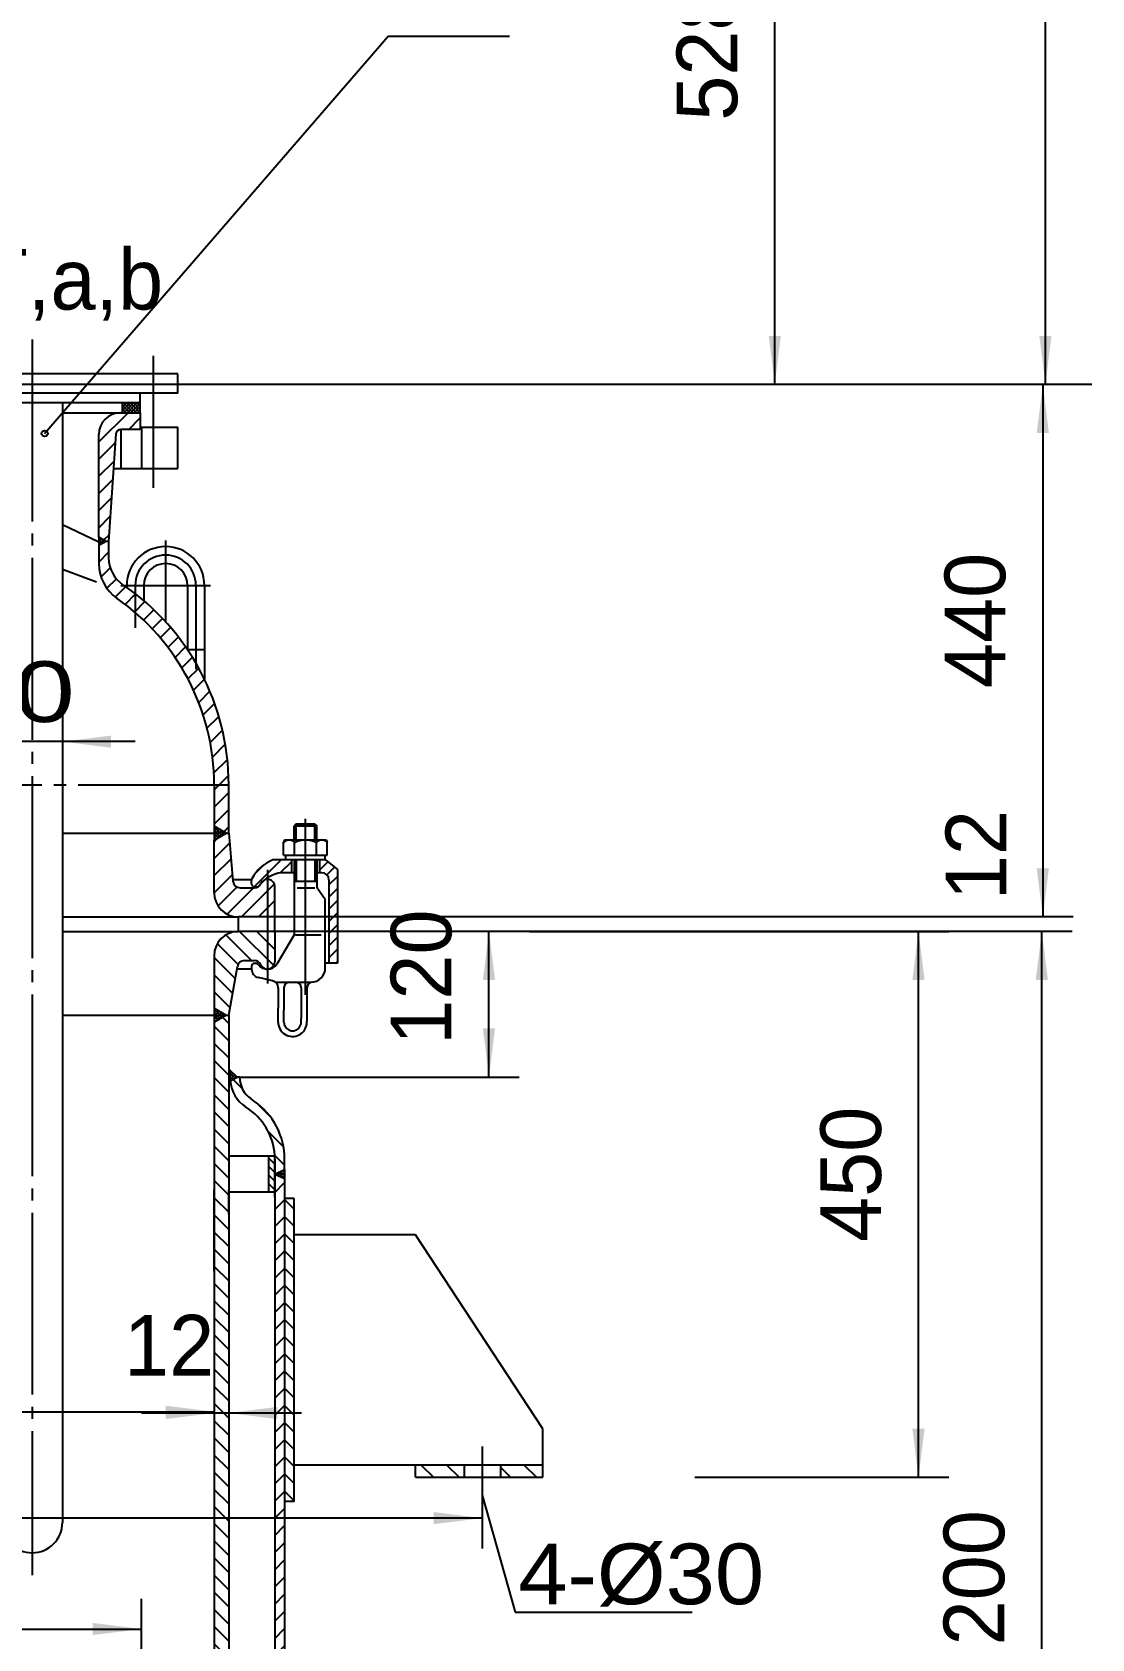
# Model space of a CAD drawing. Extents: x 604 to 1218, y -216 to 625.
# Drawn here: x 807.2 to 894.6, y 361.9 to 494.4 of the extents above; entities that cross this region are included whole.
import ezdxf

# ---------------------------------------------------------------- set-up
doc = ezdxf.new("R2010")
doc.units = 0
doc.linetypes.add('BORDER', pattern=[17, 12, -1, 1, -1, 1, -1])
doc.linetypes.add('DASHDOT', pattern=[18, 15, -1, 1, -1])
doc.layers.get('0').update_dxf_attribs({"color": 8, "linetype": 'CONTINUOUS'})
for name, color, linetype in [('1', 8, 'CONTINUOUS'), ('2', 94, 'DASHDOT'), ('5', 214, 'CONTINUOUS'), ('6', 8, 'BORDER'), ('85', 7, 'CONTINUOUS')]:
    doc.layers.add(name, color=color, linetype=linetype)
doc.styles.add('STYLE1', font='cadt_en.shx', dxfattribs={"width": 0.650136, "bigfont": 'cadt_hz.shx'})
doc.styles.add('STYLE27', font='cadt_en.shx', dxfattribs={"width": 0.971372, "bigfont": 'cadt_hz.shx'})
doc.styles.add('STYLE28', font='cadt_en.shx', dxfattribs={"width": 1.115263, "bigfont": 'cadt_hz.shx'})
doc.styles.add('STYLE31', font='cadt_en.shx', dxfattribs={"width": 1.341157, "bigfont": 'cadt_hz.shx'})
doc.styles.add('STYLE5', font='cadt_en.shx', dxfattribs={"width": 1.090023, "bigfont": 'cadt_hz.shx'})

# ---------------------------------------------------------------- blocks, each defined once
blk = doc.blocks.new('*U13')
at = {"layer": '1'}
for p, q in [((824.33, 420.21), (827.15, 417.39)), ((825.75, 420.21), (827.24, 418.71)), ((827.16, 420.21), (827.24, 420.13, 1)), ((822.51, 419.2), (824.22, 417.49)), ((823.21, 419.92), (825.32, 417.81)), ((822.24, 418.06), (823.98, 416.32)), ((822.24, 416.64), (823.76, 415.12)), ((822.24, 415.23), (823.55, 413.92)), ((822.24, 412.4), (823.44, 411.2)), ((822.93, 413.13), (823.44, 412.61)), ((822.24, 410.98), (823.44, 409.78)), ((822.24, 409.57), (823.44, 408.37)), ((822.24, 408.16), (823.44, 406.96)), ((822.24, 406.74), (823.44, 405.54)), ((822.24, 405.33), (823.44, 404.13)), ((822.24, 403.91), (823.44, 402.71)), ((822.24, 402.5), (823.44, 401.3)), ((822.24, 401.08), (823.44, 399.88)), ((822.24, 399.67), (823.44, 398.47)), ((822.24, 398.26), (823.44, 397.06)), ((822.24, 396.84), (823.44, 395.64)), ((822.24, 395.43), (823.44, 394.23)), ((822.24, 394.01), (823.44, 392.81)), ((822.24, 392.6), (823.44, 391.4)), ((822.24, 391.18), (823.44, 389.98)), ((822.24, 389.77), (823.44, 388.57)), ((822.24, 388.36), (823.44, 387.16)), ((822.24, 386.94), (823.44, 385.74)), ((822.24, 385.53), (823.44, 384.33)), ((822.24, 384.11), (823.44, 382.91)), ((822.24, 382.7), (823.44, 381.5)), ((822.24, 381.29), (823.44, 380.09)), ((822.24, 379.87), (823.44, 378.67)), ((823.44, 377.26), (822.24, 378.46)), ((823.44, 375.84), (822.24, 377.04)), ((823.44, 374.43), (822.24, 375.63)), ((823.44, 373.01), (822.24, 374.21)), ((823.44, 371.6), (822.24, 372.8)), ((823.44, 370.19), (822.24, 371.39)), ((823.44, 368.77), (822.24, 369.97)), ((823.44, 367.36), (822.24, 368.56)), ((823.44, 365.94), (822.24, 367.14)), ((823.44, 364.53), (822.24, 365.73)), ((823.44, 363.11), (822.24, 364.31)), ((823.44, 361.7), (822.24, 362.9)), ((823.44, 360.29), (822.24, 361.49)), ((823.44, 358.87), (822.24, 360.07)), ((823.44, 357.46), (822.24, 358.66)), ((823.44, 356.04), (822.24, 357.24)), ((823.44, 354.63), (822.24, 355.83)), ((823.44, 353.22), (822.24, 354.42)), ((823.44, 351.8), (822.24, 353)), ((823.44, 350.39), (822.24, 351.59)), ((823.44, 348.97), (822.24, 350.17)), ((823.44, 347.56), (822.24, 348.76)), ((823.44, 346.14), (822.24, 347.34)), ((823.44, 344.73), (822.24, 345.93)), ((823.44, 343.32), (822.24, 344.52)), ((823.44, 341.9), (822.24, 343.1)), ((823.44, 340.49), (822.24, 341.69)), ((823.44, 339.07), (822.24, 340.27)), ((823.44, 337.66), (822.24, 338.86)), ((823.44, 336.24), (822.24, 337.44)), ((823.44, 334.83), (822.24, 336.03)), ((823.44, 333.42), (822.24, 334.62)), ((823.44, 332), (822.24, 333.2)), ((823.44, 330.59), (822.24, 331.79)), ((823.31, 329.31), (822.24, 330.37))]:
    blk.add_line(p, q, dxfattribs=at)
blk = doc.blocks.new('*U18')
at = {"layer": '1'}
for p, q in [((827.24, 400.12), (827.3, 400.18)), ((827.24, 398.7), (828.04, 399.5)), ((827.24, 397.29), (828.04, 398.09)), ((827.24, 395.88), (828.04, 396.68)), ((827.24, 394.46), (828.04, 395.26)), ((827.24, 393.05), (828.04, 393.85)), ((827.24, 391.63), (828.04, 392.43)), ((827.24, 390.22), (828.04, 391.02)), ((827.24, 388.8), (828.04, 389.6)), ((827.24, 387.39), (828.04, 388.19)), ((827.24, 385.98), (828.04, 386.78)), ((827.24, 384.56), (828.04, 385.36)), ((827.24, 383.15), (828.04, 383.95)), ((827.24, 381.73), (828.04, 382.53)), ((827.24, 380.32), (828.04, 381.12)), ((827.24, 378.9), (828.04, 379.7)), ((827.24, 377.49), (828.04, 378.29)), ((827.24, 376.08), (828.04, 376.88)), ((827.24, 374.66), (828.04, 375.46)), ((827.24, 373.25), (828.04, 374.05)), ((827.24, 371.83), (828.04, 372.63)), ((827.24, 370.42), (828.04, 371.22)), ((827.24, 369.01), (828.04, 369.81)), ((827.24, 367.59), (828.04, 368.39)), ((827.24, 366.18), (828.04, 366.98)), ((827.24, 364.76), (828.04, 365.56)), ((827.24, 363.35), (828.04, 364.15)), ((827.24, 361.93), (828.04, 362.73)), ((827.24, 360.52), (828.04, 361.32)), ((827.24, 359.11), (828.04, 359.91)), ((827.24, 357.69), (828.04, 358.49)), ((827.24, 356.28), (828.04, 357.08)), ((827.24, 354.86), (828.04, 355.66)), ((827.24, 353.45), (828.04, 354.25)), ((827.24, 352.03), (828.04, 352.83)), ((827.24, 350.62), (828.04, 351.42)), ((827.24, 349.21), (828.04, 350.01)), ((827.24, 347.79), (828.04, 348.59)), ((827.24, 346.38), (828.04, 347.18)), ((827.24, 344.96), (828.04, 345.76)), ((827.24, 343.55), (828.04, 344.35)), ((827.24, 342.14), (828.04, 342.94)), ((827.24, 340.72), (828.04, 341.52)), ((827.24, 339.31), (828.04, 340.11)), ((827.24, 337.89), (828.04, 338.69)), ((827.24, 336.48), (828.04, 337.28)), ((827.24, 335.06), (828.04, 335.86)), ((827.24, 333.65), (828.04, 334.45)), ((827.24, 332.24), (828.04, 333.04)), ((827.24, 330.82), (828.04, 331.62)), ((827.24, 329.41), (828.04, 330.21)), ((827.24, 327.99), (828.04, 328.79)), ((827.24, 326.58), (828.04, 327.38)), ((827.49, 325.41), (828.04, 325.96, 1))]:
    blk.add_line(p, q, dxfattribs=at)
blk = doc.blocks.new('*U19')
at = {"layer": '85'}
for p, q in [((828.04, 398.11), (828.84, 397.31, 1)), ((828.04, 396.7), (828.84, 395.9)), ((828.04, 395.28), (828.84, 394.48)), ((828.04, 393.87), (828.84, 393.07)), ((828.04, 392.46), (828.84, 391.66)), ((828.04, 391.04), (828.84, 390.24)), ((828.04, 389.63), (828.84, 388.83)), ((828.04, 388.21), (828.84, 387.41)), ((828.04, 386.8), (828.84, 386)), ((828.04, 385.38), (828.84, 384.58)), ((828.04, 383.97), (828.84, 383.17)), ((828.04, 382.56), (828.84, 381.76)), ((828.04, 381.14), (828.84, 380.34)), ((828.04, 379.73), (828.84, 378.93)), ((828.04, 378.31), (828.84, 377.51)), ((828.04, 376.9), (828.84, 376.1)), ((828.04, 375.49), (828.84, 374.69)), ((828.04, 374.07), (828.84, 373.27))]:
    blk.add_line(p, q, dxfattribs=at)
blk = doc.blocks.new('*U22')
at = {"layer": '1'}
for p, q in [((798.34, 461.73), (799.59, 462.98)), ((799.61, 461.58), (800.79, 462.77)), ((812.74, 460.57), (815.15, 462.98)), ((815.17, 461.58), (816.14, 462.56)), ((800.39, 460.94), (801.51, 462.07)), ((800.59, 459.73), (801.74, 460.88)), ((812.74, 459.16), (814.1, 460.51)), ((800.79, 458.52), (801.74, 459.47)), ((812.74, 457.74), (813.99, 458.99)), ((801.46, 457.78), (801.74, 458.06)), ((812.74, 456.33), (813.89, 457.48)), ((812.74, 454.91), (813.79, 455.96)), ((812.74, 453.5), (813.68, 454.44)), ((813.14, 452.49), (813.58, 452.92)), ((812.74, 450.67), (813.54, 451.47)), ((812.92, 449.44), (813.67, 450.19)), ((813.4, 448.5), (814.18, 449.28)), ((814.09, 447.78), (814.95, 448.64)), ((814.91, 447.18), (815.76, 448.04)), ((815.69, 446.55), (816.54, 447.4)), ((816.43, 445.88), (817.28, 446.72)), ((817.14, 445.17), (817.98, 446.02)), ((817.8, 444.42), (818.65, 445.27)), ((818.43, 443.63), (819.29, 444.49)), ((819.02, 442.81), (819.89, 443.67)), ((819.57, 441.95), (820.45, 442.82)), ((820.08, 441.04), (820.97, 441.93)), ((820.55, 440.09), (821.45, 441)), ((820.97, 439.1), (821.89, 440.02)), ((821.34, 438.06), (822.28, 439)), ((821.65, 436.96), (822.63, 437.93)), ((821.91, 435.8), (822.92, 436.81)), ((822.1, 434.58), (823.16, 435.64)), ((822.22, 433.28), (823.33, 434.39)), ((822.24, 431.89), (823.43, 433.07)), ((822.24, 430.47), (823.44, 431.67)), ((822.24, 429.06), (823.44, 430.26)), ((823.03, 428.43), (823.44, 428.84, 1))]:
    blk.add_line(p, q, dxfattribs=at)
blk = doc.blocks.new('*U23')
at = {"layer": '1'}
for p, q in [((822.24, 427.64), (822.44, 427.84)), ((822.24, 426.23), (823.51, 427.5)), ((822.24, 424.82), (823.63, 426.2)), ((822.24, 423.4), (823.74, 424.9)), ((824.49, 421.41), (827.2, 424.12)), ((822.57, 422.31), (824.12, 423.87)), ((823.31, 421.64), (825.47, 423.81)), ((825.9, 421.41), (827.24, 422.75, 1))]:
    blk.add_line(p, q, dxfattribs=at)
blk = doc.blocks.new('*U24')
at = {"layer": '1'}
blk.add_line((822.44, 427.84), (823.03, 428.43, 1), dxfattribs=at)
blk = doc.blocks.new('*U25')
at = {"layer": '1'}
for p, q in [((823.79, 408.02), (824.56, 407.25, 1)), ((825.71, 406.1), (826.89, 404.93)), ((826.72, 403.68), (827.96, 402.44)), ((827.23, 401.75), (828.04, 400.94)), ((827.24, 400.33), (827.32, 400.24))]:
    blk.add_line(p, q, dxfattribs=at)
blk = doc.blocks.new('*U26')
at = {"layer": '85'}
for p, q in [((826.74, 401.53), (827.24, 401.03, 1)), ((826.74, 400.83), (827.24, 400.33)), ((826.74, 400.12), (827.24, 399.62)), ((826.74, 399.41), (827.24, 398.91))]:
    blk.add_line(p, q, dxfattribs=at)
blk = doc.blocks.new('*U27')
at = {"layer": '85'}
for p, q in [((823.44, 408.76), (823.49, 408.81)), ((823.44, 408.48), (823.64, 408.68)), ((823.97, 408.12), (823.44, 408.65, 1)), ((823.44, 408.2), (823.78, 408.54)), ((823.44, 407.91), (823.93, 408.4)), ((823.79, 408.02), (823.44, 408.37)), ((823.6, 407.93), (823.44, 408.09)), ((823.88, 408.07), (824.08, 408.27)), ((827.3, 400.18), (827.41, 400.28)), ((827.47, 400.1), (827.32, 400.24)), ((827.49, 400.09), (827.94, 400.53)), ((828, 399.85), (827.52, 400.33)), ((827.69, 400), (828.04, 400.35)), ((828.04, 400.09), (827.71, 400.42)), ((827.88, 399.91), (828.04, 400.07)), ((828.04, 400.38), (827.9, 400.51))]:
    blk.add_line(p, q, dxfattribs=at)
blk = doc.blocks.new('*U28')
at = {"layer": '85'}
for p, q in [((822.24, 413.79), (822.3, 413.85)), ((822.24, 413.81), (822.93, 413.13)), ((822.24, 413.5), (822.48, 413.74)), ((822.24, 413.22), (822.66, 413.64)), ((822.24, 412.94), (822.84, 413.54)), ((822.24, 413.53), (822.75, 413.02)), ((822.42, 412.83), (823.02, 413.43)), ((822.74, 413.6), (823.11, 413.23, 1)), ((823.09, 413.22), (823.2, 413.33)), ((822.24, 413.25), (822.57, 412.92)), ((822.24, 412.96), (822.39, 412.82))]:
    blk.add_line(p, q, dxfattribs=at)
blk = doc.blocks.new('*U29')
at = {"layer": '85'}
for p, q in [((822.24, 428.78), (822.31, 428.84)), ((822.92, 428.12), (822.24, 428.8)), ((822.24, 428.49), (822.49, 428.74)), ((822.24, 428.21), (822.67, 428.64)), ((822.24, 427.93), (822.85, 428.53)), ((822.74, 428.02), (822.24, 428.52)), ((822.56, 427.92), (822.24, 428.24)), ((822.38, 427.81), (822.24, 427.95)), ((822.44, 427.84), (823.03, 428.43)), ((823.1, 428.23), (822.72, 428.61, 1)), ((823.11, 428.23), (823.21, 428.33))]:
    blk.add_line(p, q, dxfattribs=at)
blk = doc.blocks.new('*U43')
at = {"layer": '1'}
for p, q in [((814.69, 463.73), (814.75, 463.78, 1)), ((814.69, 463.44), (815.03, 463.78)), ((814.69, 463.16), (815.31, 463.78)), ((815.56, 462.98), (814.76, 463.78)), ((814.8, 462.98), (815.6, 463.78)), ((815.85, 462.98), (815.05, 463.78)), ((815.08, 462.98), (815.88, 463.78)), ((816.13, 462.98), (815.33, 463.78)), ((815.36, 462.98), (816.14, 463.76)), ((816.14, 463.25), (815.61, 463.78)), ((816.14, 463.53), (815.89, 463.78)), ((815.28, 462.98), (814.69, 463.57)), ((815, 462.98), (814.69, 463.28)), ((814.71, 462.98), (814.69, 463)), ((815.65, 462.98), (816.14, 463.48)), ((815.93, 462.98), (816.14, 463.19))]:
    blk.add_line(p, q, dxfattribs=at)
blk = doc.blocks.new('*U44')
at = {"layer": '1'}
for p, q in [((801.23, 457.54), (801.46, 457.78)), ((801.29, 457.68), (801.69, 457.27)), ((801.41, 457.44), (801.74, 457.77)), ((801.47, 457.78), (801.74, 457.51)), ((801.58, 457.33), (801.74, 457.49)), ((801.65, 457.88), (801.74, 457.79)), ((812.74, 452.65), (812.78, 452.69)), ((812.74, 452.37), (812.96, 452.59)), ((812.74, 452.09), (813.14, 452.49)), ((812.74, 452.45), (813.01, 452.18)), ((812.74, 452.16), (812.83, 452.08)), ((812.76, 452.71), (813.19, 452.28)), ((813.27, 452.33), (813.32, 452.38, 1))]:
    blk.add_line(p, q, dxfattribs=at)
blk = doc.blocks.new('*U56')
at = {"layer": '85'}
for p, q in [((839.31, 376.21), (840.31, 375.21)), ((841.43, 376.21), (842.43, 375.21)), ((845.84, 376.04), (846.67, 375.21)), ((847.8, 376.21), (848.8, 375.21, 1))]:
    blk.add_line(p, q, dxfattribs=at)
blk = doc.blocks.new('*D59')
for p, q in [((844.34, 373.12), (844.34, 369.34)), ((844.34, 371.84), (763.89, 371.84))]:
    blk.add_line(p, q)
blk.add_solid([(844.34, 371.84), (840.34, 371.34), (840.34, 372.34)])
at = {"style": 'STYLE1'}
blk.add_text('1436', height=5, dxfattribs=at).set_placement((780.45, 374.93))
blk = doc.blocks.new('*D66')
for p, q in [((870.95, 518.11), (782.92, 518.11, 1)), ((868.45, 465.31), (868.45, 518.11)), ((894.58, 465.31), (788.99, 465.31))]:
    blk.add_line(p, q)
for points in [[(868.45, 518.11), (868.95, 514.11), (867.95, 514.11)], [(868.45, 465.31), (867.95, 469.31), (868.95, 469.31)]]:
    blk.add_solid(points)
at = {"style": 'STYLE1'}
blk.add_text('528', height=5, rotation=90, dxfattribs=at).set_placement((865.35, 487.05))
blk = doc.blocks.new('*D67')
for p, q in [((893.25, 570.11), (773.6, 570.11)), ((890.75, 465.31), (890.75, 570.11))]:
    blk.add_line(p, q)
for points in [[(890.75, 570.11), (891.25, 566.11), (890.25, 566.11)], [(890.75, 465.31), (890.25, 469.31), (891.25, 469.31)]]:
    blk.add_solid(points)
at = {"insert": (889.32, 504.47), "char_height": 5, "attachment_point": 7, "rotation": 90, "style": 'STYLE27'}
blk.add_mtext('%%d1048', dxfattribs=at)
blk = doc.blocks.new('*D68')
for p, q in [((848.22, 420.21), (882.79, 420.21)), ((880.29, 375.21), (880.29, 420.21)), ((861.87, 375.21), (882.79, 375.21))]:
    blk.add_line(p, q)
for points in [[(880.29, 420.21), (880.79, 416.21), (879.79, 416.21)], [(880.29, 375.21), (879.79, 379.21), (880.79, 379.21)]]:
    blk.add_solid(points)
at = {"style": 'STYLE1'}
blk.add_text('450', height=5, rotation=90, dxfattribs=at).set_placement((877.2, 394.61))
blk = doc.blocks.new('*D69')
for p, q in [((844.89, 408.21), (844.89, 420.21)), ((824.34, 408.21), (847.39, 408.21))]:
    blk.add_line(p, q)
for points in [[(844.89, 420.21), (845.39, 416.21), (844.39, 416.21)], [(844.89, 408.21), (844.39, 412.21), (845.39, 412.21)]]:
    blk.add_solid(points)
at = {"style": 'STYLE1'}
blk.add_text('120', height=5, rotation=90, dxfattribs=at).set_placement((841.79, 410.87))
blk = doc.blocks.new('*D71')
blk.add_line((722.24, 380.61), (822.24, 380.61))
for points in [[(722.24, 380.61), (726.24, 381.11), (726.24, 380.11)], [(822.24, 380.61), (818.24, 380.11), (818.24, 381.11)]]:
    blk.add_solid(points)
at = {"insert": (780.25, 382.04), "char_height": 5, "attachment_point": 7, "style": 'STYLE28'}
blk.add_mtext('%%c1000', dxfattribs=at)
blk = doc.blocks.new('*D72')
for p, q in [((728.24, 355.31), (728.24, 365.2)), ((816.24, 355.31), (816.24, 365.2)), ((728.24, 362.7), (816.24, 362.7, 1))]:
    blk.add_line(p, q)
for points in [[(728.24, 362.7), (732.24, 363.2), (732.24, 362.2)], [(816.24, 362.7), (812.24, 362.2), (812.24, 363.2)]]:
    blk.add_solid(points)
at = {"style": 'STYLE1'}
blk.add_text('880', height=5, dxfattribs=at).set_placement((781.72, 365.8))
blk = doc.blocks.new('*D73')
blk.add_line((816.24, 380.51), (829.44, 380.51))
for points in [[(822.24, 380.51), (818.24, 380.01), (818.24, 381.01)], [(823.44, 380.51), (827.44, 381.01), (827.44, 380.01)]]:
    blk.add_solid(points)
at = {"style": 'STYLE1'}
blk.add_text('12', height=5, dxfattribs=at).set_placement((814.81, 383.6))
blk = doc.blocks.new('*D77')
blk.add_line((815.74, 435.86), (795.24, 435.86))
for points in [[(804.74, 435.86), (800.74, 435.36), (800.74, 436.36)], [(809.74, 435.86), (813.74, 436.36), (813.74, 435.36)]]:
    blk.add_solid(points)
at = {"insert": (793.81, 437.29), "char_height": 5, "attachment_point": 7, "style": 'STYLE31'}
blk.add_mtext('%%c50', dxfattribs=at)

msp = doc.modelspace()

# ---------------------------------------------------------------- linework, layer by layer
at = {"color": 7}
for p, q in [((808.26979, 461.26664), (836.58021, 494.02958, 1)), ((893.03559, 465.30662), (821.2211, 465.30662)), ((890.53559, 465.30662), (890.53559, 421.40662)), ((828.99852, 427.75369), (828.99852, 429.08441)), ((830.5322, 427.75369), (830.5322, 429.08441)), ((828.99852, 426.11131), (828.99852, 424.32722)), ((830.5322, 426.11131), (830.5322, 424.32722)), ((893.03559, 421.40662), (826.64058, 421.40662, 1)), ((892.95412, 420.20662), (824.24058, 420.20662)), ((890.45412, 300.30662), (890.45412, 420.20662)), ((844.34058, 373.74272), (847.05308, 364.09766)), ((847.05308, 364.09766), (861.63408, 364.09766))]:
    msp.add_line(p, q, dxfattribs=at)
for points in [[(890.53559, 465.30662), (891.03559, 461.30662), (890.03559, 461.30662)], [(890.53559, 421.40662), (890.03559, 425.40662), (891.03559, 425.40662)], [(890.45412, 420.20662), (890.95412, 416.20662), (889.95412, 416.20662)]]:
    msp.add_solid(points, dxfattribs=at)
at = {"layer": '1', "color": 7}
for p, q in [((836.58021, 494.02958), (846.58021, 494.02958)), ((819.24058, 466.18159), (795.24058, 466.18159)), ((819.24058, 464.58159), (819.24058, 466.18159)), ((819.24058, 464.58159), (795.24058, 464.58159)), ((816.14058, 463.78159), (798.34058, 463.78159)), ((809.74058, 463.78159), (809.74058, 371.48159)), ((814.69358, 462.98159), (814.69358, 463.78159)), ((816.14058, 463.78159), (816.14058, 464.58159)), ((816.14058, 462.98159), (816.14058, 463.78159)), ((809.74058, 462.98159), (816.14058, 462.98159)), ((816.14058, 462.98159), (816.14058, 461.58159)), ((812.74058, 452.71846), (812.74058, 461.18159)), ((814.14665, 461.25105), (813.54058, 452.37205, 6.28319)), ((816.14058, 461.58159), (814.54058, 461.58159)), ((814.54058, 461.58159), (814.54058, 458.38159)), ((816.14058, 461.78159), (819.24058, 461.78159)), ((816.24058, 461.78159), (816.24058, 458.38159)), ((819.24058, 458.38159), (819.24058, 461.78159)), ((813.91618, 458.38159), (819.24058, 458.38159)), ((809.74058, 453.75663), (812.74058, 452.33637)), ((812.74058, 452.71846), (812.74058, 452.02564, 6.28319)), ((813.34058, 452.37205), (812.74058, 452.71846)), ((813.34058, 452.37205), (812.74058, 452.02564)), ((812.74058, 452.02564), (812.74058, 450.5412)), ((813.54058, 452.37205), (813.34058, 452.37205)), ((813.54058, 452.37205), (813.54058, 451.0272, 6.28319)), ((812.54029, 449.00145), (809.74058, 450.04751, 6.28319)), ((815.04058, 448.73942), (815.04058, 448.57315)), ((816.44058, 448.73942), (816.44058, 447.48226)), ((820.04058, 448.73942), (820.04058, 443.44664)), ((821.44058, 448.73942), (821.44058, 441.01294)), ((820.04058, 443.44664), (821.44058, 443.44664)), ((822.24058, 432.30662), (822.24058, 428.88397, 6.28319)), ((823.44058, 428.30662), (823.44058, 432.30662)), ((809.74058, 428.30662), (823.24531, 428.30662)), ((822.24058, 428.88397), (822.24058, 427.72927)), ((823.24058, 428.30662), (822.24058, 428.88397)), ((822.24058, 427.72927), (823.24058, 428.30662, 6.28319)), ((823.24058, 428.30662), (823.44058, 428.30662)), ((823.44058, 428.30662), (823.79197, 424.3535)), ((828.99852, 429.08441), (828.82156, 428.90744)), ((828.82156, 428.90744), (830.70916, 428.90744)), ((828.82156, 427.75369), (828.82156, 428.90744)), ((828.99852, 429.08441), (830.5322, 429.08441, 6.28319)), ((830.5322, 429.08441), (830.70916, 428.90744)), ((830.70916, 427.75369), (830.70916, 428.90744)), ((822.24058, 423.40662), (822.24058, 427.72927)), ((828.0497, 427.75369), (827.96712, 427.57673, 6.28319)), ((827.96712, 426.49528), (827.96712, 427.57673)), ((828.0497, 427.75369), (831.48102, 427.75369)), ((828.86624, 426.49528), (828.86624, 427.51774)), ((830.66448, 426.49528), (830.66448, 427.51774)), ((831.48102, 427.75369), (831.5636, 427.57673)), ((831.5636, 426.49528), (831.5636, 427.57673)), ((831.41564, 426.11131), (827.07232, 426.11131)), ((827.96712, 426.49528), (831.5636, 426.49528)), ((828.1341, 426.49528), (828.1341, 426.11131)), ((828.61674, 426.11131), (828.61674, 425.04953)), ((828.82156, 426.11131), (828.82156, 419.94168, 6.28319)), ((830.70916, 426.11131), (830.70916, 423.94143)), ((830.91399, 426.11131), (830.91399, 425.04953, 6.28319)), ((831.38881, 426.11131), (831.38881, 426.49528)), ((831.41564, 426.11131), (832.41226, 425.3082)), ((832.41226, 425.3082), (832.41226, 417.60616)), ((823.77835, 424.50662), (825.33107, 424.50662, 6.28319)), ((825.31863, 424.12913), (825.31863, 424.42142, 6.28319)), ((827.24058, 421.40662), (827.24058, 423.90662)), ((828.82156, 425.04953), (827.79574, 425.04953)), ((830.70916, 424.32722), (828.82156, 424.32722)), ((831.11453, 425.04953), (830.70916, 425.04953)), ((831.70441, 424.45965), (831.70441, 417.60616)), ((824.38961, 423.80662), (825.54971, 423.80662, 6.28319)), ((825.55458, 423.89318), (825.76496, 423.89318, 6.28319)), ((830.54384, 423.77988), (829.07517, 423.77988, 6.28319)), ((831.40192, 422.8566), (830.80289, 423.65916, 6.28319)), ((831.40192, 417.21061), (831.40192, 422.8566)), ((809.74058, 421.40662), (824.24058, 421.40662)), ((827.24058, 421.40662), (824.24058, 421.40662)), ((824.24058, 420.20662), (824.24058, 421.40662)), ((827.24058, 420.20662), (827.24058, 421.99793)), ((809.74058, 420.20662), (824.24058, 420.20662)), ((827.24058, 420.20662), (824.24058, 420.20662)), ((827.24058, 420.20662), (827.24058, 417.70662, 6.28319)), ((828.82156, 419.94168), (827.40704, 417.4997)), ((828.94463, 419.93089), (831.07137, 419.93089)), ((822.24058, 418.20662), (822.24058, 413.88397)), ((823.44058, 413.30662), (824.15258, 417.31164)), ((824.74332, 417.80662), (825.54971, 417.80662, 6.28319)), ((825.32955, 417.34754), (825.32955, 417.09785, 6.28319)), ((825.56551, 417.58349), (825.68348, 417.58349, 6.28319)), ((827.40771, 417.50063), (827.40704, 417.4997)), ((832.41226, 417.60616), (831.40192, 417.60616)), ((825.32955, 417.10662), (824.11613, 417.10662)), ((827.0613, 416.14651), (825.88459, 416.40669)), ((827.30282, 416.03086), (830.22217, 416.03086, 6.28319)), ((827.52383, 415.57054), (827.52383, 414.72242, 6.28319)), ((827.52383, 414.72242), (827.52383, 413.88293)), ((827.99573, 415.55895), (827.99573, 414.49945)), ((829.41143, 415.55895), (829.41143, 413.83053)), ((829.88334, 415.55895), (829.88334, 413.60756)), ((809.74058, 413.30662), (823.29421, 413.30662)), ((822.24058, 413.88397), (823.24058, 413.30662, 6.28319)), ((822.24058, 413.88397), (822.24058, 412.72927)), ((823.24058, 413.30662), (822.24058, 412.72927)), ((823.24058, 413.30662), (823.44058, 413.30662)), ((823.44058, 413.30662), (823.44058, 329.19115)), ((827.52383, 412.72754), (827.52383, 413.88293)), ((827.99573, 414.49945), (827.99573, 413.71656, 6.28319)), ((827.99573, 412.72754), (827.99573, 413.71656)), ((829.41143, 413.83053), (829.41143, 413.04764)), ((829.88334, 413.60756), (829.88334, 412.8159)), ((822.24058, 412.72927), (822.24058, 329.88397)), ((829.41143, 412.72754), (829.41143, 413.02444, 6.28319)), ((829.88334, 412.72754), (829.88334, 412.8159, 6.28319)), ((824.14058, 408.20662), (823.44058, 408.85848)), ((823.55587, 407.90414), (824.14058, 408.20662)), ((824.34058, 408.20662), (824.14058, 408.20662)), ((823.55587, 407.90414), (823.44058, 407.90414)), ((825.10846, 405.54708), (824.81985, 405.74917, 6.28319)), ((825.56732, 406.2024), (825.27871, 406.40449)), ((823.44058, 401.70662), (827.24058, 401.70662)), ((826.74058, 398.70662), (826.74058, 401.70662)), ((827.24058, 401.45132), (827.24058, 399.80662)), ((827.24058, 400.20662), (827.24058, 401.45132, 6.28319)), ((828.04058, 400.57967), (828.04058, 401.45132)), ((828.04058, 400.57967), (828.04058, 401.45132)), ((827.24058, 398.30662), (827.24058, 401.30662)), ((827.24058, 401.30662), (827.24058, 398.30662)), ((827.24058, 400.20662), (828.04058, 400.57967)), ((827.24058, 400.20662), (828.04058, 399.83358)), ((827.24058, 400.20662), (828.04058, 400.20662)), ((828.04058, 400.57967), (828.04058, 399.43358)), ((827.24058, 399.80662), (827.24058, 325.55303)), ((828.04058, 399.43358), (828.04058, 325.20662)), ((827.24058, 398.70662), (823.44058, 398.70662, 6.28319)), ((842.84058, 376.20662), (842.84058, 375.20662)), ((845.84058, 376.20662), (845.84058, 375.20662))]:
    msp.add_line(p, q, dxfattribs=at)
for centre, radius, start, end in [((814.54058, 461.18159), 1.8, 90, 180), ((814.54058, 461.18159), 0.4, 90, 170), ((818.24058, 448.73942), 3.2, 0, 180), ((816.24058, 450.5412), 3.5, 180, 235.0379525), ((816.24058, 451.0272), 2.7, 180, 235.7424456), ((818.24058, 448.73942), 1.8, 0, 180), ((803.49058, 432.30662), 19.95, 0, 55.7424456), ((803.49058, 432.30662), 18.75, 0, 55.0379525), ((828.41668, 427.20744), 0.54625, 34.6146661, 145.3853339), ((829.76536, 425.92261), 1.83108, 60.5915139, 119.4084861), ((831.11404, 427.20744), 0.54625, 34.6146661, 145.3853339), ((828.31506, 423.01165), 3.3395, 111.8472221, 152.5270692), ((824.38961, 424.40662), 0.6, 185.0796079, 270), ((825.55458, 424.43103), 0.23595, 149.0834416, 182.4090826), ((825.55458, 424.12913), 0.23595, 180, 270), ((825.54971, 424.40662), 0.6, 270, 335.3756816), ((825.76496, 424.12913), 0.23595, 270, 323.6888371), ((828.08012, 422.42778), 2.63713, 96.190684, 143.6292289), ((826.64058, 423.90662), 0.6, 0, 155.3756816), ((831.18107, 423.94143), 0.4719, 180, 216.7373434), ((831.11453, 424.45965), 0.58988, 0, 90), ((824.24058, 423.40662), 2, 180, 270), ((824.24058, 418.20662), 2, 90, 180), ((824.74332, 417.20662), 0.6, 90, 169.919402), ((825.56551, 417.34754), 0.23595, 90, 180), ((825.54971, 417.20662), 0.6, 24.6243184, 90), ((825.63544, 417.22956), 0.35393, 39.237484, 90), ((826.64058, 418.05043), 0.9438, 219.3396327, 324.3714875), ((826.64058, 417.70662), 0.6, 204.6243184, 360), ((826.03741, 417.09785), 0.70785, 180, 257.5322811), ((826.93395, 415.57054), 0.58988, 0, 77.5322811), ((828.46763, 415.55895), 0.4719, 90, 180), ((828.93953, 415.55895), 0.4719, 0, 90), ((830.35524, 415.55895), 0.4719, 90, 180), ((830.22217, 417.21061), 1.17976, 270, 360), ((828.70358, 412.72754), 1.17976, 180, 184.6005709), ((828.70358, 412.72754), 1.17976, 184.6005709, 305.244892), ((828.70358, 412.72754), 0.70785, 180, 210.8688771), ((828.70358, 412.72754), 0.70785, 210.8688771, 278.5498492), ((828.70358, 412.72754), 0.70785, 278.5498492, 360), ((828.70358, 412.72754), 1.17976, 305.244892, 360), ((826.54058, 408.20662), 2.2, 180, 235), ((826.54058, 408.20662), 3, 185.786849, 235), ((822.24058, 401.45132), 5, 0, 55), ((822.24058, 401.45132), 5.8, 0, 55), ((807.24058, 371.48159), 2.5, 180, 360)]:
    msp.add_arc(centre, radius, start, end, dxfattribs=at)
at = {"layer": '2', "color": 7}
for p, q in [((807.24058, 469.02136), (807.24058, 367.13026, 1)), ((817.24058, 456.79707), (817.24058, 467.6752)), ((818.24058, 452.43942), (818.24058, 445.73942, 6.28319)), ((814.54058, 448.73942), (821.94058, 448.73942)), ((815.74058, 448.73942), (815.74058, 445.23942)), ((820.74058, 448.73942), (820.74058, 441.83227)), ((721.04058, 432.30662), (823.44058, 432.30662)), ((829.76536, 414.97312), (829.76536, 429.50556)), ((826.64058, 425.29505), (826.64058, 415.91464)), ((844.34058, 377.7422), (844.34058, 372.67957))]:
    msp.add_line(p, q, dxfattribs=at)
msp.add_arc((818.24058, 448.73942), 2.5, 0, 180, dxfattribs=at)
at = {"layer": '5', "color": 7}
for p, q in [((827.76571, 426.11131), (825.54758, 423.89318)), ((825.57727, 424.92393), (826.40278, 425.74944)), ((827.69158, 425.03613), (828.61674, 425.96128)), ((830.91399, 425.25536), (831.61183, 425.95321)), ((831.53403, 424.87435), (832.16618, 425.5065)), ((831.70441, 424.04367), (832.41226, 424.75153)), ((831.70441, 423.04262), (832.41226, 423.75047)), ((831.70441, 422.04156), (832.41226, 422.74941)), ((831.70441, 421.04051), (832.41226, 421.74836)), ((831.70441, 420.03945), (832.41226, 420.7473)), ((831.70441, 419.03839), (832.41226, 419.74625)), ((831.70441, 418.03734), (832.41226, 418.74519)), ((832.27429, 417.60616), (832.41226, 417.74414)), ((822.24058, 392.2064), (822.24058, 398.91681)), ((822.24058, 396.91264), (822.24058, 398.91264)), ((823.44058, 396.91264), (823.44058, 398.91264))]:
    msp.add_line(p, q, dxfattribs=at)
msp.add_circle((808.26979, 461.26664), 0.25, dxfattribs=at)
at = {"layer": '6', "color": 7}
msp.add_line((832.41226, 417.71534), (832.30308, 417.60616), dxfattribs=at)
at = {"layer": '85', "color": 7}
for p, q in [((828.84058, 398.20662), (828.04058, 398.20662)), ((828.84058, 373.20662), (828.84058, 398.20662)), ((838.84058, 395.20662), (828.84058, 395.20662)), ((849.34058, 379.20662), (838.84058, 395.20662)), ((849.34058, 375.20662), (849.34058, 379.20662)), ((849.34058, 376.20662), (828.84058, 376.20662)), ((838.84058, 375.20662), (838.84058, 376.20662)), ((838.84058, 375.20662), (849.34058, 375.20662)), ((828.84058, 373.20662), (828.04058, 373.20662))]:
    msp.add_line(p, q, dxfattribs=at)

# ---------------------------------------------------------------- block references
at = {"color": 7}
for name in ['*D67', '*D66', '*U43', '*U22', '*U44', '*D77', '*U29', '*U24', '*U23', '*D69', '*U13', '*D68', '*U28', '*U27', '*U25', '*U26', '*U18', '*U19', '*D73', '*D71', '*D59', '*U56', '*D72']:
    msp.add_blockref(name, (0, 0), dxfattribs=at)

# ---------------------------------------------------------------- texts
at = {"color": 7, "style": 'STYLE1'}
msp.add_text('T,a,b', height=5, dxfattribs=at).set_placement((802.80538, 471.48488))
for s, p in [('440', (887.44035, 440.2748)), ('12', (887.52393, 422.7849)), ('1200', (887.35888, 357.62349))]:
    msp.add_text(s, height=5, rotation=90, dxfattribs=at).set_placement(p)
at = {"color": 7, "insert": (847.30608, 364.55366), "char_height": 5, "attachment_point": 7, "style": 'STYLE5'}
msp.add_mtext('4-%%c30', dxfattribs=at)

doc.saveas('drawing.dxf')
